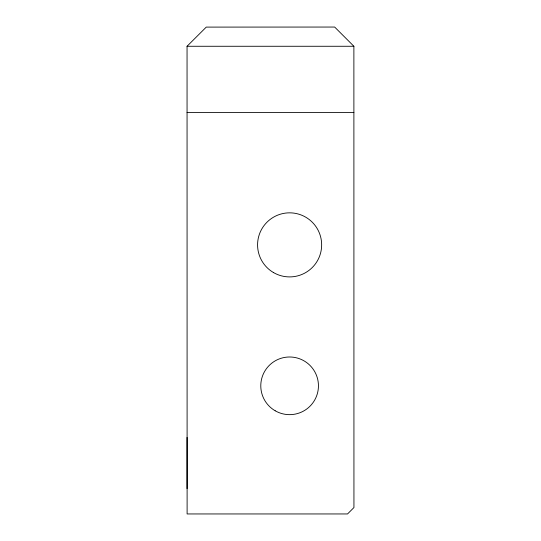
<?xml version="1.0" encoding="UTF-8"?>
<svg xmlns="http://www.w3.org/2000/svg" width="541" height="541" viewBox="0 0 541 541"><rect width="100%" height="100%" fill="white"/><g stroke="black" fill="none" stroke-linecap="round" stroke-linejoin="round"><path stroke-width="0.81" d="M187.051 46.269L206.27 27.104L334.663 27.05L353.882 46.269L353.942 507.546L347.538 513.95L187.112 513.95L187.051 46.269L353.882 46.269M187.058 112.487L353.895 112.487M187.051 437.385L187.058 488.638M275.2 410.788A28.829 28.829 0 0 0 318.446 385.821A28.829 28.829 0 0 0 275.2 360.854A28.829 28.829 0 0 0 275.2 410.788M273.597 272.617A32.034 32.034 0 0 0 321.652 244.877A32.034 32.034 0 0 0 273.597 217.13A32.034 32.034 0 0 0 273.597 272.617"/></g></svg>
